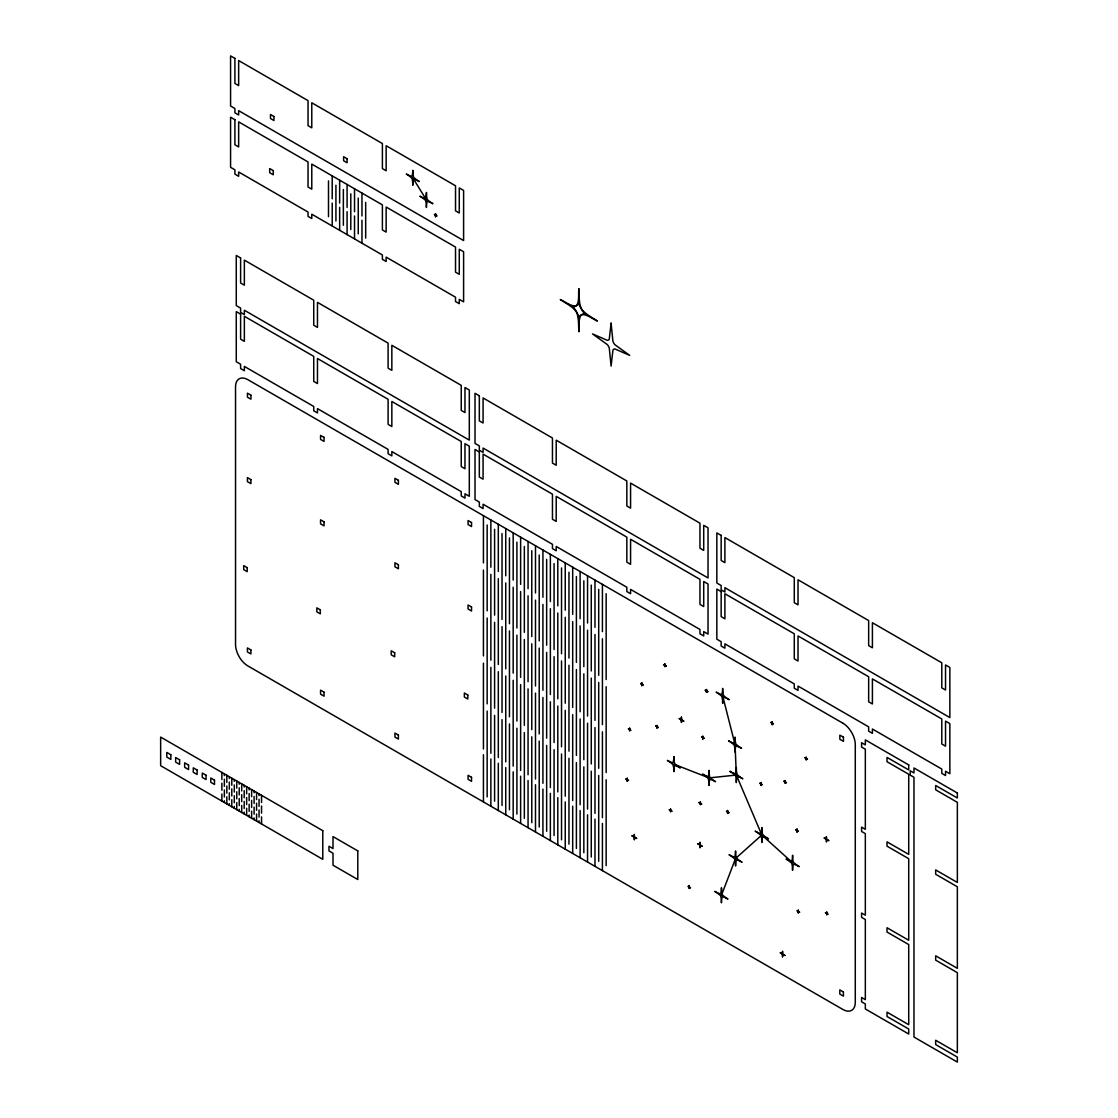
<?xml version="1.0" encoding="UTF-8"?>
<svg xmlns="http://www.w3.org/2000/svg" width="1118" height="1118" viewBox="0 0 1118 1118"><rect width="100%" height="100%" fill="white"/><g stroke="black" fill="none" stroke-linecap="round" stroke-linejoin="round"><path stroke-width="1.5" d="M629.965 729.914A4.206 2.432 60 0 1 630.832 730.32L630.915 730.333A4.542 2.627 60 0 1 629.965 729.677L629.825 729.397A4.206 2.432 60 0 1 629.714 728.349L629.7 728.139M641.816 685.767L641.816 685.669A4.542 2.627 60 0 1 641.928 684.635M643.116 685.013L643.032 684.971A4.542 2.627 60 0 1 642.081 684.3L641.97 684.104A4.206 2.432 60 0 1 641.83 682.972L641.816 682.763M666.174 666.09L666.09 666.035A4.542 2.627 60 0 1 665.14 665.364L665.014 665.112A4.206 2.432 60 0 1 664.889 664.036L664.875 663.826M670.702 810.257A4.206 2.432 60 0 1 670.618 809.208L670.604 808.999M681.421 722.48L681.421 722.116A7.574 4.374 60 0 0 681.225 720.216M681.91 719.796L681.687 719.433A7.574 4.374 60 0 1 681.463 717.449L681.421 717.071M700.008 847.71L700.008 847.36A7.574 4.374 60 0 0 699.812 845.46L699.519 844.984A8.832 5.101 60 0 0 697.674 843.713M700.203 844.565A7.574 4.374 60 0 1 700.05 842.679L700.008 842.301M701.643 804.094L701.559 804.052A4.542 2.627 60 0 1 700.623 803.381L700.469 803.101A4.206 2.432 60 0 1 700.371 802.053L700.343 801.844M706.548 689.485L706.548 689.694A4.206 2.432 60 0 0 706.66 690.742L706.814 691.008A4.542 2.627 60 0 0 707.764 691.665M727.622 810.438L727.622 810.634A4.542 2.627 60 0 1 727.511 811.556M727.622 813.443L727.608 813.233A4.206 2.432 60 0 0 727.511 812.185L727.413 812.017A4.542 2.627 60 0 0 726.407 811.263L726.49 811.277A4.206 2.432 60 0 0 727.343 811.654M772.245 724.702L772.231 724.506A4.206 2.432 60 0 0 772.133 723.444L772.021 723.248A4.905 2.837 60 0 0 770.945 722.48M772.245 721.697L772.245 721.893A4.542 2.627 60 0 1 772.133 722.829M798.266 912.903L798.266 912.805A4.542 2.627 60 0 1 798.378 911.785M806.176 759.863L806.176 759.765A4.542 2.627 60 0 1 806.288 758.731M827.04 913.825A4.905 2.837 60 0 1 828.075 914.328A4.905 2.837 60 0 1 827.04 913.588L826.915 913.336A4.206 2.432 60 0 1 826.803 912.26L826.775 912.05M708.966 773.083L708.421 775.962A1.845 1.062 60 0 1 707.68 776.395L705.905 775.864M721.445 895.28L735.56 858.47L761.847 835.006L736.329 775.053L735.057 744.56L722.661 695.899M681.197 719.07L681.002 719.223A7.574 4.374 60 0 1 679.381 718.553M700.245 845.711L700.511 845.557A8.832 5.101 60 0 1 702.356 846.41A8.832 5.101 60 0 1 700.497 845.068M782.251 953.486L782.139 953.542A8.832 5.101 60 0 1 780.196 952.704A8.832 5.101 60 0 1 782.055 954.031M736.329 775.053L709.05 777.918L673.847 764.153M826.943 839.828L826.705 839.925A8.832 5.101 60 0 0 826.481 842.008A8.832 5.101 60 0 0 826.258 839.73L825.95 839.255A8.189 4.724 60 0 0 824.259 838.067M739.473 777.108L737.698 776.577A1.845 1.062 60 0 0 736.958 776.996L736.413 779.875A40.486 23.38 60 0 0 736.329 782.572A34.686 20.026 60 0 0 736.147 778.575L735.686 776.269A1.845 1.062 60 0 0 734.959 774.998L732.192 772.762A40.486 23.38 60 0 0 729.816 771.294A34.686 20.026 60 0 0 733.17 773.027L734.959 773.53A1.845 1.062 60 0 0 735.686 773.097L736.231 770.232A40.486 23.38 60 0 0 736.315 767.535A34.686 20.026 60 0 0 736.51 771.518L736.958 773.838A1.845 1.062 60 0 0 737.698 775.109L740.451 777.331A40.486 23.38 60 0 0 742.827 778.799A34.686 20.026 60 0 0 739.473 777.08M435.838 215.481A4.206 2.432 60 0 1 436.705 215.886L436.872 215.956M663.575 664.581L663.743 664.679A4.206 2.432 60 0 0 664.609 665.056A4.542 2.627 60 0 0 664.861 663.924M666.007 665.993L666.09 666.035A4.206 2.432 60 0 0 665.14 665.615M705.248 690.239L705.416 690.337A4.206 2.432 60 0 0 706.269 690.714M707.848 691.749L707.68 691.651A4.206 2.432 60 0 0 706.814 691.273M805.044 757.711L804.96 757.669A4.542 2.627 60 0 1 805.91 758.325L806.05 758.605A4.206 2.432 60 0 1 806.162 759.653L806.176 759.765M807.475 759.122L807.308 759.024A4.206 2.432 60 0 0 806.455 758.647M642.948 684.915L643.032 684.971A4.206 2.432 60 0 0 642.081 684.551M783.886 781.272L783.97 781.328A4.206 2.432 60 0 0 784.836 781.706M785.381 782.265A4.206 2.432 60 0 1 786.234 782.656L786.415 782.726M703.096 737.796A4.206 2.432 60 0 1 703.963 738.187L704.13 738.257M656.699 726.49A4.206 2.432 60 0 1 655.833 726.099L655.665 726.029M658.264 727.525L658.097 727.427A4.206 2.432 60 0 0 657.23 727.049M759.779 783.271L759.947 783.369A4.206 2.432 60 0 0 760.813 783.746M628.4 728.88L628.568 728.978A4.206 2.432 60 0 0 629.42 729.355M824.259 838.025L824.413 838.109A7.574 4.374 60 0 0 825.964 838.78M826.929 839.786A7.574 4.374 60 0 1 828.48 840.498L828.787 840.638M796.757 830.255A4.206 2.432 60 0 1 795.904 829.863L795.723 829.794M798.336 831.289L798.154 831.191A4.206 2.432 60 0 0 797.302 830.828M727.888 812.213A4.206 2.432 60 0 1 728.74 812.604L728.922 812.688M699.043 802.598L699.211 802.696A4.206 2.432 60 0 0 700.078 803.059M701.475 803.996L701.559 804.052A4.206 2.432 60 0 0 700.623 803.632M625.912 778.98L626.08 779.078A4.206 2.432 60 0 0 626.946 779.456M627.491 780.015A4.206 2.432 60 0 1 628.344 780.406L628.512 780.49M669.291 809.753L669.472 809.851A4.206 2.432 60 0 0 670.325 810.229M671.736 811.165L671.904 811.249A4.542 2.627 60 0 1 670.87 810.536L670.73 810.257M631.977 835.789L632.285 835.957A7.574 4.374 60 0 0 633.836 836.627L634.088 836.432A8.832 5.101 60 0 0 634.269 834.405A8.832 5.101 60 0 0 634.507 836.683L634.814 837.158M636.659 838.486L636.352 838.318A7.574 4.374 60 0 0 634.8 837.648L634.549 837.843A8.832 5.101 60 0 0 634.367 839.87A8.832 5.101 60 0 0 634.13 837.592L633.822 837.116A8.189 4.724 60 0 0 632.131 835.915M689.457 887.357A4.206 2.432 60 0 1 690.323 887.748L690.491 887.832M683.769 721.124L683.461 720.956A7.574 4.374 60 0 0 681.91 720.285L681.701 720.383A8.189 4.724 60 0 0 681.463 722.312M761.847 835.006L792.578 862.761M706.269 690.98L706.422 691.231A4.206 2.432 60 0 1 706.52 692.294L706.548 692.391A4.542 2.627 60 0 1 706.646 691.371M826.509 913.546L826.649 913.797A4.206 2.432 60 0 1 826.761 914.845L826.775 914.957A4.542 2.627 60 0 1 826.887 913.923M798.49 911.352L798.406 911.198A4.206 2.432 60 0 1 798.294 910.108L798.266 909.898A4.542 2.627 60 0 1 798.168 911.03M626.946 779.721L627.086 779.973A4.905 2.837 60 0 1 627.198 781.216M412.78 177.79L426.419 199.968M435.727 215.047L435.838 215.215A4.542 2.627 60 0 0 436.775 215.872M761.232 783.83L761.358 784.039A4.542 2.627 60 0 0 762.294 784.696L762.21 784.682A4.206 2.432 60 0 0 761.358 784.305M700.217 803.59L700.161 803.451A4.542 2.627 60 0 0 699.127 802.668M681.197 720.216L680.96 719.796A8.189 4.724 60 0 0 679.241 718.553M689.065 887.315L688.967 887.133A4.542 2.627 60 0 0 687.975 886.406L688.059 886.42A4.206 2.432 60 0 0 688.926 886.798M722.857 692.377L723.29 694.683A1.845 1.062 60 0 0 724.031 695.955L726.798 698.191A40.486 23.38 60 0 0 729.16 699.658A34.686 20.026 60 0 0 725.806 697.925L724.031 697.422A1.845 1.062 60 0 0 723.29 697.856L722.745 700.72A40.486 23.38 60 0 0 722.661 703.418A34.686 20.026 60 0 0 722.48 699.435L722.018 697.115A1.845 1.062 60 0 0 721.292 695.843L718.525 693.621A40.486 23.38 60 0 0 716.149 692.154A34.686 20.026 60 0 0 719.517 693.873L721.292 694.376A1.845 1.062 60 0 0 722.018 693.957L722.563 691.078A40.486 23.38 60 0 0 722.647 688.381A34.686 20.026 60 0 0 722.843 692.377M735.351 861.992L734.917 859.686A1.845 1.062 60 0 0 734.191 858.414L731.424 856.192A40.486 23.38 60 0 0 729.048 854.725A34.686 20.026 60 0 0 732.416 856.444L734.191 856.947A1.845 1.062 60 0 0 734.917 856.528L735.462 853.649A40.486 23.38 60 0 0 735.56 850.952A34.686 20.026 60 0 0 735.742 854.949L736.189 857.254A1.845 1.062 60 0 0 736.93 858.526L739.697 860.762A40.486 23.38 60 0 0 742.059 862.23A34.686 20.026 60 0 0 738.705 860.497L736.93 859.994A1.845 1.062 60 0 0 736.189 860.427L735.644 863.292A40.486 23.38 60 0 0 735.56 865.989A34.686 20.026 60 0 0 735.378 862.006M674.042 760.645L674.475 762.951A1.845 1.062 60 0 0 675.216 764.223L677.983 766.445A40.486 23.38 60 0 0 680.345 767.912A34.686 20.026 60 0 0 676.991 766.193L675.216 765.69A1.845 1.062 60 0 0 674.475 766.11L673.93 768.988A40.486 23.38 60 0 0 673.847 771.672A34.686 20.026 60 0 0 673.665 767.689L673.204 765.369A1.845 1.062 60 0 0 672.477 764.097L669.71 761.875A40.486 23.38 60 0 0 667.334 760.408A34.686 20.026 60 0 0 670.702 762.127L672.477 762.63A1.845 1.062 60 0 0 673.204 762.21L673.749 759.332A40.486 23.38 60 0 0 673.847 756.648M798.266 912.707L798.266 912.805A4.206 2.432 60 0 0 798.154 911.659L798.014 911.422A4.905 2.837 60 0 0 796.966 910.681A4.905 2.837 60 0 0 798 911.128M606.152 593.686L606.152 679.562M606.152 686.718L606.152 772.594M606.152 779.749L606.152 865.625M602.42 584.379L602.42 631.614M602.42 638.769L602.42 724.646M602.42 731.801L602.42 817.677M602.42 823.407L602.42 870.629M598.703 589.396L598.703 675.272M598.703 682.427L598.703 768.304M598.703 775.459L598.703 861.335M594.986 580.088L594.986 627.324M594.986 634.479L594.986 720.355M594.986 727.511L594.986 813.387M594.986 819.103L594.986 866.338M591.268 585.091L591.268 670.968M591.268 678.123L591.268 763.999M591.268 771.154L591.268 857.031M587.551 575.798L587.551 623.019M587.551 630.175L587.551 716.051M587.551 723.22L587.551 809.083M587.551 814.812L587.551 862.048M583.834 580.801L583.834 666.677M583.834 673.833L583.834 759.709M583.834 766.864L583.834 852.741M580.116 571.494L580.116 618.729M580.116 625.884L580.116 711.761M580.116 718.916L580.116 804.792M580.116 810.522L580.116 857.758M576.399 576.511L576.399 662.387M576.399 669.542L576.399 755.419M576.399 762.574L576.399 848.45M572.682 567.203L572.682 614.439M572.682 621.594L572.682 707.47M572.682 714.626L572.682 800.502M572.682 806.232L572.682 853.453M568.964 572.22L568.964 658.097M568.964 665.252L568.964 751.128M568.964 758.284L568.964 844.16M565.247 562.913L565.247 610.149M565.247 617.304L565.247 703.18M565.247 710.335L565.247 796.212M565.247 801.927L565.247 849.163M561.529 567.916L561.529 653.792M561.529 660.948L561.529 746.824M561.529 753.979L561.529 839.856M557.798 558.623L557.798 605.844M557.798 613.013L557.798 698.876M557.798 706.045L557.798 791.921M557.798 797.637L557.798 844.873M554.081 563.626L554.081 649.502M554.081 656.657L554.081 742.534M554.081 749.689L554.081 835.565M550.363 554.318L550.363 601.554M550.363 608.709L550.363 694.585M550.363 701.741L550.363 787.617M550.363 793.347L550.363 840.582M546.646 559.335L546.646 645.212M546.646 652.367L546.646 738.243M546.646 745.399L546.646 831.275M542.929 550.028L542.929 597.264M542.929 604.419L542.929 690.295M542.929 697.45L542.929 783.327M542.929 789.056L542.929 836.278M539.211 555.045L539.211 640.921M539.211 648.077L539.211 733.953M539.211 741.108L539.211 826.985M535.494 545.738L535.494 592.973M535.494 600.128L535.494 686.005M535.494 693.16L535.494 779.036M535.494 784.752L535.494 831.988M531.777 550.741L531.777 636.617M531.777 643.772L531.777 729.649M531.777 736.818L531.777 822.68M528.059 541.447L528.059 588.669M528.059 595.838L528.059 681.701M528.059 688.87L528.059 774.746M528.059 780.462L528.059 827.697M524.342 546.45L524.342 632.327M524.342 639.482L524.342 725.358M524.342 732.514L524.342 818.39M520.625 537.143L520.625 584.379M520.625 591.534L520.625 677.41M520.625 684.565L520.625 770.442M520.625 776.171L520.625 823.407M516.907 542.16L516.907 628.036M516.907 635.192L516.907 721.068M516.907 728.223L516.907 814.1M513.176 532.853L513.176 580.088M513.176 587.243L513.176 673.12M513.176 680.275L513.176 766.151M513.176 771.881L513.176 819.103M509.459 537.87L509.459 623.746M509.459 630.901L509.459 716.778M509.459 723.933L509.459 809.809M505.741 528.562L505.741 575.798M505.741 582.953L505.741 668.83M505.741 675.985L505.741 761.861M505.741 767.577L505.741 814.812M502.024 533.566L502.024 619.442M502.024 626.611L502.024 712.473M502.024 719.643L502.024 805.505M498.307 524.272L498.307 571.494M498.307 578.663L498.307 664.539M498.307 671.694L498.307 757.571M498.307 763.287L498.307 810.522M494.589 529.275L494.589 615.152M494.589 622.307L494.589 708.183M494.589 715.338L494.589 801.215M490.872 519.982L490.872 567.203M490.872 574.359L490.872 660.235M490.872 667.39L490.872 753.266M490.872 758.996L490.872 806.232M487.155 524.985L487.155 610.861M487.155 618.016L487.155 703.893M487.155 711.048L487.155 796.924M483.437 515.678L483.437 562.913M483.437 570.068L483.437 655.945M483.437 663.1L483.437 748.976M483.437 754.706L483.437 801.927M365.684 202.386L365.684 238.162M361.966 193.079L361.966 215.984M361.966 220.274L361.966 243.179M358.249 198.082L358.249 233.872M354.532 188.788L354.532 211.693M354.532 215.97L354.532 238.889M350.8 193.791L350.8 229.567M347.083 184.484L347.083 207.403M347.083 211.679L347.083 234.598M343.366 189.501L343.366 225.277M339.648 180.194L339.648 203.113M339.648 207.389L339.648 230.308M335.931 185.211L335.931 220.987M332.214 175.903L332.214 198.822M332.214 203.099L332.214 226.004M328.496 180.906L328.496 216.696M261.542 795.331L261.542 802.431M261.542 806.036L261.542 813.135M261.542 816.867L261.542 823.966M259.055 793.906L259.055 795.653M259.055 799.258L259.055 806.357M259.055 809.963L259.055 817.062M259.055 820.78L259.055 822.527M256.581 792.48L256.581 799.566M256.581 803.185L256.581 810.284M256.581 814.002L256.581 821.101M254.107 791.041L254.107 792.788M254.107 796.393L254.107 803.493M254.107 807.098L254.107 814.197M254.107 817.915L254.107 819.662M251.62 789.615L251.62 796.715M251.62 800.32L251.62 807.42M251.62 811.137L251.62 818.236M249.146 788.176L249.146 789.923M249.146 793.528L249.146 800.628M249.146 804.233L249.146 811.333M249.146 815.064L249.146 816.811M246.659 786.751L246.659 793.85M246.659 797.455L246.659 804.555M246.659 808.272L246.659 815.371M244.185 785.311L244.185 787.072M244.185 790.664L244.185 797.763M244.185 801.382L244.185 808.482M244.185 812.199L244.185 813.946M241.712 783.886L241.712 790.985M241.712 794.591L241.712 801.69M241.712 805.407L241.712 812.506M239.224 782.46L239.224 784.207M239.224 787.813L239.224 794.912M239.224 798.518L239.224 805.617M239.224 809.334L239.224 811.081M236.75 781.021L236.75 788.12M236.75 791.726L236.75 798.825M236.75 802.542L236.75 809.642M234.277 779.595L234.277 781.342M234.277 784.948L234.277 792.047M234.277 795.653L234.277 802.752M234.277 806.469L234.277 808.216M231.789 778.156L231.789 785.255M231.789 788.861L231.789 795.96M231.789 799.691L231.789 806.791M229.316 776.73L229.316 778.477M229.316 782.083L229.316 789.182M229.316 792.788L229.316 799.887M229.316 803.604L229.316 805.351M226.828 775.305L226.828 782.404M226.828 786.01L226.828 793.109M226.828 796.827L226.828 803.926M224.355 773.866L224.355 775.612M224.355 779.218L224.355 786.317M224.355 789.923L224.355 797.022M224.355 800.74L224.355 802.486M221.881 772.44L221.881 779.539M221.881 783.145L221.881 790.244M221.881 793.962L221.881 801.061M636.505 838.346A8.189 4.724 60 0 1 634.8 837.2M697.674 843.601A8.832 5.101 60 0 0 699.533 844.523L699.784 844.3A8.189 4.724 60 0 0 699.98 842.469M700.05 847.556A8.189 4.724 60 0 1 700.203 845.683M782.348 954.548A8.832 5.101 60 0 1 782.488 956.77M782.488 951.376A8.832 5.101 60 0 1 782.348 953.43M782.586 951.418A8.832 5.101 60 0 0 782.726 953.654L783.033 954.115A8.832 5.101 60 0 0 784.878 955.401M784.878 955.499A8.832 5.101 60 0 0 783.019 954.59L782.782 954.772A8.832 5.101 60 0 0 782.586 956.826M727.636 810.634A4.206 2.432 60 0 0 727.72 811.682L727.888 811.947A4.542 2.627 60 0 0 728.824 812.604M727.636 813.345A4.542 2.627 60 0 1 727.72 812.311M628.484 728.964A4.542 2.627 60 0 1 629.42 729.607L629.574 729.886A4.206 2.432 60 0 1 629.672 730.934L629.7 731.046A4.542 2.627 60 0 1 629.797 730.012M629.672 728.223A4.542 2.627 60 0 1 629.588 729.271M799.566 912.134A4.905 2.837 60 0 1 798.531 911.45M798.531 911.673A4.905 2.837 60 0 1 799.566 912.19M641.802 685.558A4.206 2.432 60 0 0 641.704 684.509L641.592 684.314A4.542 2.627 60 0 0 640.6 683.587L640.684 683.615A4.206 2.432 60 0 0 641.55 683.978A4.542 2.627 60 0 0 641.788 682.846M689.093 887.329A4.905 2.837 60 0 1 689.163 888.558A4.905 2.837 60 0 1 689.289 887.44M689.163 885.568A4.905 2.837 60 0 1 689.093 886.714M689.219 885.596A4.905 2.837 60 0 0 689.289 886.826L689.471 887.091A4.542 2.627 60 0 0 690.407 887.748M669.389 809.823A4.542 2.627 60 0 1 670.325 810.466L670.479 810.746A4.206 2.432 60 0 1 670.576 811.794L670.604 811.906A4.542 2.627 60 0 1 670.702 810.871M670.576 809.097A4.542 2.627 60 0 1 670.493 810.131M670.87 810.788A4.206 2.432 60 0 1 671.736 811.179M785.004 781.608A4.542 2.627 60 0 0 785.088 780.56L785.115 780.671A4.206 2.432 60 0 0 785.213 781.734L785.381 781.985A4.542 2.627 60 0 0 786.317 782.656M785.213 782.348A4.542 2.627 60 0 0 785.129 783.397L785.102 783.383A4.206 2.432 60 0 0 785.004 782.223L784.836 781.971A4.542 2.627 60 0 0 783.9 781.3M664.986 665.699A4.542 2.627 60 0 0 664.903 666.747L664.875 666.635A4.206 2.432 60 0 0 664.763 665.587L664.707 665.462A4.542 2.627 60 0 0 663.659 664.651M799.077 866.52A40.486 23.38 60 0 1 796.715 865.053L793.948 862.816A1.845 1.062 60 0 1 793.207 861.545L792.774 859.239A34.686 20.026 60 0 1 792.592 855.256A40.486 23.38 60 0 1 792.494 857.939L791.935 860.818A1.845 1.062 60 0 1 791.209 861.237L789.42 860.72A34.686 20.026 60 0 1 786.066 858.987A40.486 23.38 60 0 1 788.442 860.483L791.209 862.705A1.845 1.062 60 0 1 791.935 863.976L792.369 866.282A34.686 20.026 60 0 1 792.564 870.265A40.486 23.38 60 0 1 792.662 867.582L793.207 864.717A1.845 1.062 60 0 1 793.948 864.284L795.723 864.815A34.686 20.026 60 0 1 799.077 866.548M435.293 214.922A4.206 2.432 60 0 1 434.441 214.53L434.357 214.502A4.542 2.627 60 0 1 435.293 215.173L435.447 215.453A4.905 2.837 60 0 1 435.545 216.696M435.545 213.692A4.905 2.837 60 0 1 435.461 214.838M435.671 214.949A4.905 2.837 60 0 1 435.587 213.72M435.587 216.724A4.905 2.837 60 0 1 435.671 215.578M714.947 891.521A40.486 23.38 60 0 1 717.309 892.989L720.076 895.225A1.845 1.062 60 0 1 720.817 896.496L721.25 898.802A34.686 20.026 60 0 1 721.431 902.785A40.486 23.38 60 0 1 721.529 900.102L722.088 897.223A1.845 1.062 60 0 1 722.815 896.804L724.604 897.335A34.686 20.026 60 0 1 727.958 899.054A40.486 23.38 60 0 1 725.582 897.572L722.815 895.336A1.845 1.062 60 0 1 722.088 894.065L721.655 891.759A34.686 20.026 60 0 1 721.473 887.776A40.486 23.38 60 0 1 721.362 890.459L720.817 893.324A1.845 1.062 60 0 1 720.076 893.757L718.301 893.226A34.686 20.026 60 0 1 714.947 891.507M674.028 760.631A34.686 20.026 60 0 1 673.861 756.662M705.905 775.892A34.686 20.026 60 0 1 702.551 774.131A40.486 23.38 60 0 1 704.927 775.626L707.68 777.862A1.845 1.062 60 0 1 708.421 779.134L708.854 781.44A34.686 20.026 60 0 1 709.036 785.423A40.486 23.38 60 0 1 709.133 782.74L709.692 779.861A1.845 1.062 60 0 1 710.419 779.442L712.208 779.959A34.686 20.026 60 0 1 715.562 781.692A40.486 23.38 60 0 1 713.186 780.196L710.419 777.974A1.845 1.062 60 0 1 709.692 776.703L709.259 774.397A34.686 20.026 60 0 1 709.078 770.414A40.486 23.38 60 0 1 708.966 773.097M755.335 831.261A40.486 23.38 60 0 1 757.711 832.714L760.478 834.95A1.845 1.062 60 0 1 761.218 836.222L761.651 838.528A34.686 20.026 60 0 1 761.833 842.511A40.486 23.38 60 0 1 761.931 839.828L762.49 836.949A1.845 1.062 60 0 1 763.217 836.53L764.991 837.061A34.686 20.026 60 0 1 768.359 838.78M755.349 831.233A34.686 20.026 60 0 0 758.703 832.98L760.478 833.483A1.845 1.062 60 0 0 761.218 833.064L761.763 830.185A40.486 23.38 60 0 0 761.847 827.488A34.686 20.026 60 0 0 762.029 831.485L762.49 833.79A1.845 1.062 60 0 0 763.217 835.062L765.984 837.284A40.486 23.38 60 0 0 768.359 838.766M655.749 726.099A4.542 2.627 60 0 1 656.699 726.742L656.839 727.021A4.206 2.432 60 0 1 656.951 728.07L656.965 728.279A4.542 2.627 60 0 1 657.077 727.147M656.853 726.407A4.542 2.627 60 0 0 656.937 725.358L656.965 725.47A4.206 2.432 60 0 0 657.077 726.532M658.181 727.455A4.542 2.627 60 0 1 657.23 726.812M705.332 690.323A4.542 2.627 60 0 1 706.283 690.966M706.52 689.582A4.542 2.627 60 0 1 706.436 690.617M805.91 758.088A4.206 2.432 60 0 1 805.044 757.683M806.078 757.99A4.542 2.627 60 0 0 806.162 756.956L806.176 757.054A4.206 2.432 60 0 0 806.288 758.116L806.455 758.381A4.542 2.627 60 0 0 807.392 759.038M625.996 779.05A4.542 2.627 60 0 1 626.946 779.693M627.198 778.212A4.905 2.837 60 0 1 627.114 779.358M627.24 778.24A4.905 2.837 60 0 0 627.324 779.484L627.491 779.749A4.542 2.627 60 0 0 628.428 780.406M627.24 781.244A4.905 2.837 60 0 1 627.324 780.098M797.008 832.03A4.905 2.837 60 0 0 796.924 830.786L796.771 830.548A4.542 2.627 60 0 0 795.82 829.863M797.008 829.025A4.905 2.837 60 0 1 796.924 830.171M797.05 829.053A4.905 2.837 60 0 0 797.134 830.283L797.302 830.548A4.542 2.627 60 0 0 798.238 831.219M797.05 832.058A4.905 2.837 60 0 1 797.134 830.912M702.803 738.998A4.905 2.837 60 0 0 702.719 737.754L702.635 737.614A4.542 2.627 60 0 0 701.615 736.832L701.699 736.86A4.206 2.432 60 0 0 702.551 737.223M702.719 737.139A4.905 2.837 60 0 0 702.803 735.993A4.905 2.837 60 0 0 702.929 737.265L703.096 737.517A4.542 2.627 60 0 0 704.047 738.187M702.845 739.026A4.905 2.837 60 0 1 702.929 737.88M825.475 912.833A4.905 2.837 60 0 1 826.509 913.518M826.509 913.28A4.905 2.837 60 0 1 825.475 912.777M826.761 912.134A4.542 2.627 60 0 1 826.677 913.182M700.245 803.59A4.206 2.432 60 0 1 700.329 804.639L700.343 804.75A4.542 2.627 60 0 1 700.455 803.716M700.329 801.927A4.542 2.627 60 0 1 700.245 802.976M771.965 722.927A4.905 2.837 60 0 1 770.945 722.424M772.259 721.907A4.206 2.432 60 0 0 772.342 722.941L772.51 723.206A4.905 2.837 60 0 0 773.544 723.919A4.905 2.837 60 0 0 772.51 723.472M772.259 724.604A4.542 2.627 60 0 1 772.342 723.57M826.258 838.612A8.832 5.101 60 0 0 826.398 836.557A8.832 5.101 60 0 0 826.621 838.835L826.943 839.297A8.189 4.724 60 0 0 828.634 840.498M681.379 717.225A8.189 4.724 60 0 1 681.225 719.098M683.601 720.984A8.189 4.724 60 0 1 681.91 719.838M759.863 783.355A4.542 2.627 60 0 1 760.813 783.997L760.953 784.263A4.905 2.837 60 0 1 761.065 785.507A4.905 2.837 60 0 1 761.19 784.389M761.065 782.516A4.905 2.837 60 0 1 760.981 783.662M761.19 783.774A4.905 2.837 60 0 1 761.106 782.544M611.099 323.172L609.282 339.075A5.255 3.033 60 0 1 607.186 340.291L592.512 333.905L607.186 344.484A5.255 3.033 60 0 1 609.282 348.117L611.099 366.117L612.916 350.214A5.255 3.033 60 0 1 615.012 348.998L629.7 355.384L615.012 344.805A5.255 3.033 60 0 1 612.916 341.172L611.099 323.172M578.858 288.835C577.95 293.782 580.633 307.743 572.668 306.723C579.585 312.761 578.244 323.465 578.858 331.767C579.753 326.819 577.112 312.858 585.063 313.878C578.146 307.841 579.487 297.136 578.858 288.835M412.696 172.955L412.151 175.833A1.845 1.062 60 0 1 411.41 176.267L409.635 175.736A34.686 20.026 60 0 1 406.281 174.017A40.486 23.38 60 0 1 408.643 175.498L411.41 177.734A1.845 1.062 60 0 1 412.151 179.006L412.584 181.312A34.686 20.026 60 0 1 412.766 185.295A40.486 23.38 60 0 1 412.863 182.611L413.422 179.732A1.845 1.062 60 0 1 414.149 179.313L415.938 179.83A34.686 20.026 60 0 1 419.292 181.563A40.486 23.38 60 0 1 416.916 180.082L414.149 177.846A1.845 1.062 60 0 1 413.422 176.574L412.989 174.268A34.686 20.026 60 0 1 412.794 170.285A40.486 23.38 60 0 1 412.696 172.969M426.321 195.147L425.776 198.026A1.845 1.062 60 0 1 425.05 198.445L423.275 197.928A34.686 20.026 60 0 1 419.907 196.195A40.486 23.38 60 0 1 422.283 197.676L425.05 199.912A1.845 1.062 60 0 1 425.776 201.184L426.21 203.49A34.686 20.026 60 0 1 426.405 207.473A40.486 23.38 60 0 1 426.503 204.79L427.048 201.925A1.845 1.062 60 0 1 427.789 201.492L429.564 202.023A34.686 20.026 60 0 1 432.918 203.742A40.486 23.38 60 0 1 430.556 202.26L427.789 200.024A1.845 1.062 60 0 1 427.048 198.752L426.615 196.447A34.686 20.026 60 0 1 426.433 192.464A40.486 23.38 60 0 1 426.335 195.147M734.959 739.739L734.414 742.618A1.845 1.062 60 0 1 733.688 743.037L731.899 742.52A34.686 20.026 60 0 1 728.545 740.787A40.486 23.38 60 0 1 730.92 742.282L733.688 744.504A1.845 1.062 60 0 1 734.414 745.776L734.847 748.082A34.686 20.026 60 0 1 735.029 752.065A40.486 23.38 60 0 1 735.141 749.381L735.686 746.517A1.845 1.062 60 0 1 736.427 746.083L738.201 746.614A34.686 20.026 60 0 1 741.555 748.347A40.486 23.38 60 0 1 739.194 746.852L736.427 744.616A1.845 1.062 60 0 1 735.686 743.344L735.253 741.038A34.686 20.026 60 0 1 735.071 737.055A40.486 23.38 60 0 1 734.973 739.739M578.858 303.146C575.77 310.552 565.023 301.259 560.272 299.568C567.147 304.25 577.084 308.442 578.858 317.456C581.961 310.049 592.708 319.343 597.459 321.034C590.584 316.352 580.647 312.16 578.858 303.146M234.906 58.402L230.574 55.9L230.574 106.014L234.906 108.502L234.906 112.834L238.651 114.986L238.651 110.668L463.607 240.552L463.607 190.437L459.274 187.936L459.274 212.993L455.529 210.827L455.529 185.784L386.143 145.717L386.143 170.774L382.398 168.608L382.398 143.551L311.782 102.786L311.782 127.829L308.037 125.677L308.037 100.62L238.651 60.554L238.651 85.611L234.906 83.459L234.906 58.402M273.952 116.51L270.486 114.497L270.486 118.508L273.952 120.506L273.952 116.51M347.083 158.728L343.617 156.716L343.617 160.726L347.083 162.739L347.083 158.728M234.906 119.724L230.574 117.222L230.574 167.323L234.906 169.824L234.906 174.142L238.651 176.309L238.651 171.99L308.037 212.043L308.037 216.375L311.782 218.527L311.782 214.209L382.398 254.988L382.398 259.306L386.143 261.472L386.143 257.14L455.529 297.206L455.529 301.525L459.274 303.691L459.274 299.372L463.607 301.86L463.607 251.76L459.274 249.258L459.274 274.315L455.529 272.149L455.529 247.092L386.143 207.04L386.143 232.097L382.398 229.931L382.398 204.873L311.782 164.094L311.782 189.152L308.037 186.999L308.037 161.942L238.651 121.876L238.651 146.933L234.906 144.767L234.906 119.724M273.281 170.635L269.676 168.566L269.676 172.717L273.281 174.785L273.281 170.635M240.608 257.965L236.275 255.477L236.275 305.577L240.608 308.079L240.608 312.397L244.353 314.563L244.353 310.245L469.308 440.115L469.308 390.014L464.976 387.513L464.976 412.57L461.231 410.404L461.231 385.347L391.845 345.294L391.845 370.351L388.1 368.185L388.1 343.128L317.47 302.349L317.47 327.406L313.739 325.24L313.739 300.197L244.353 260.131L244.353 285.188L240.608 283.022L240.608 257.965M479.329 395.8L475.01 393.298L475.01 443.413L479.329 445.914L479.329 450.233L483.074 452.385L483.074 448.066L708.029 577.95L708.029 527.836L703.711 525.334L703.711 550.391L699.966 548.239L699.966 523.182L630.58 483.116L630.58 508.173L626.835 506.007L626.835 480.964L556.205 440.185L556.205 465.242L552.46 463.076L552.46 438.018L483.074 397.966L483.074 423.009L479.329 420.857L479.329 395.8M721.152 535.41L716.834 532.923L716.834 583.023L721.152 585.525L721.152 589.843L724.897 592.009L724.897 587.691L949.853 717.56L949.853 667.46L945.535 664.958L945.535 690.016L941.789 687.849L941.789 662.792L872.403 622.74L872.403 647.797L868.658 645.631L868.658 620.574L798.028 579.795L798.028 604.852L794.283 602.686L794.283 577.643L724.897 537.576L724.897 562.634L721.152 560.467L721.152 535.41M240.608 314.144L236.275 311.642L236.275 361.743L240.608 364.244L240.608 368.563L244.353 370.729L244.353 366.411L313.739 406.463L313.739 410.795L317.47 412.947L317.47 408.629L388.1 449.408L388.1 453.726L391.845 455.892L391.845 451.56L461.231 491.627L461.231 495.945L464.976 498.111L464.976 493.793L469.308 496.28L469.308 446.18L464.976 443.678L464.976 468.735L461.231 466.569L461.231 441.512L391.845 401.46L391.845 426.517L388.1 424.351L388.1 399.294L317.47 358.515L317.47 383.572L313.739 381.42L313.739 356.363L244.353 316.296L244.353 341.353L240.608 339.187L240.608 314.144M479.329 451.965L475.01 449.464L475.01 499.578L479.329 502.08L479.329 506.398L483.074 508.564L483.074 504.232L552.46 544.298L552.46 548.617L556.205 550.783L556.205 546.464L626.835 587.229L626.835 591.562L630.58 593.714L630.58 589.396L699.966 629.462L699.966 633.78L703.711 635.932L703.711 631.614L708.029 634.116L708.029 584.001L703.711 581.514L703.711 606.557L699.966 604.405L699.966 579.348L630.58 539.281L630.58 564.338L626.835 562.186L626.835 537.129L556.205 496.35L556.205 521.407L552.46 519.241L552.46 494.184L483.074 454.132L483.074 479.189L479.329 477.023L479.329 451.965M721.152 591.59L716.834 589.088L716.834 639.189L721.152 641.69L721.152 646.008L724.897 648.174L724.897 643.856L794.283 683.909L794.283 688.241L798.028 690.393L798.028 686.075L868.658 726.854L868.658 731.172L872.403 733.338L872.403 729.006L941.789 769.072L941.789 773.39L945.535 775.557L945.535 771.238L949.853 773.726L949.853 723.625L945.535 721.124L945.535 746.181L941.789 744.015L941.789 718.958L872.403 678.905L872.403 703.963L868.658 701.797L868.658 676.739L798.028 635.96L798.028 661.017L794.283 658.865L794.283 633.808L724.897 593.742L724.897 618.799L721.152 616.633L721.152 591.59M842.888 723.206L247.93 379.715A17.525 10.118 60 0 0 235.535 386.87L235.535 644.499A17.525 10.118 60 0 0 247.93 665.965L842.888 1009.47A17.525 10.118 60 0 0 855.284 1002.301L855.284 744.686A17.525 10.118 60 0 0 842.888 723.206M908.724 764.936L865.332 739.892L865.332 744.881L861.587 742.715L861.587 747.048L865.332 749.2L865.332 829.318L861.587 827.166L861.587 831.485L865.332 833.651L865.332 915.195L861.587 913.043L861.587 917.361L865.332 919.527L865.332 999.646L861.587 997.48L861.587 1001.812L865.332 1003.964L865.332 1008.967L908.724 1034.01L908.724 1029.021L887.021 1016.5L887.021 1012.167L908.724 1024.703L908.724 944.57L887.021 932.049L887.021 927.73L908.724 940.252L908.724 858.708L887.021 846.172L887.021 841.854L908.724 854.376L908.724 774.257L887.021 761.735L887.021 757.403L908.724 769.939L908.724 764.936M957.357 793.025L913.965 767.968L913.965 772.957L910.22 770.805L910.22 775.123L913.965 777.29L913.965 1037.043L957.357 1062.1L957.357 1057.111L935.668 1044.575L935.668 1040.257L957.357 1052.779L957.357 972.66L935.668 960.138L935.668 955.806L957.357 968.342L957.357 886.784L935.668 874.262L935.668 869.93L957.357 882.465L957.357 802.347L935.668 789.811L935.668 785.493L957.357 798.014L957.357 793.025M250.907 395.171L247.427 393.173L247.427 397.169L250.907 399.182L250.907 395.171M324.038 437.39L320.559 435.391L320.559 439.402L324.038 441.4L324.038 437.39M398.399 480.335L394.934 478.322L394.934 482.333L398.399 484.332L398.399 480.335M471.53 522.553L468.065 520.555L468.065 524.552L471.53 526.564L471.53 522.553M843.447 737.195L839.856 735.127L839.856 739.278L843.447 741.346L843.447 737.195M250.907 479.622L247.427 477.61L247.427 481.62L250.907 483.619L250.907 479.622M324.038 521.84L320.559 519.828L320.559 523.839L324.038 525.851L324.038 521.84M398.399 564.772L394.934 562.773L394.934 566.784L398.399 568.783L398.399 564.772M471.53 606.99L468.065 604.992L468.065 609.003L471.53 611.001L471.53 606.99M247.19 567.637L243.71 565.638L243.71 569.635L247.19 571.647L247.19 567.637M320.321 609.855L316.841 607.857L316.841 611.867L320.321 613.866L320.321 609.855M394.682 652.8L391.216 650.788L391.216 654.799L394.682 656.811L394.682 652.8M467.813 695.019L464.347 693.02L464.347 697.017L467.813 699.029L467.813 695.019M250.907 649.935L247.427 647.937L247.427 651.934L250.907 653.946L250.907 649.935M324.038 692.154L320.559 690.155L320.559 694.166L324.038 696.165L324.038 692.154M398.399 735.099L394.934 733.087L394.934 737.097L398.399 739.096L398.399 735.099M471.53 777.317L468.065 775.319L468.065 779.316L471.53 781.328L471.53 777.317M843.419 991.987L839.814 989.905L839.814 994.056L843.419 996.138L843.419 991.987M322.781 830.688L160.643 737.083L160.643 765.704L322.781 859.309L322.781 830.688M357.788 850.896L332.996 836.585L332.996 848.576L328.971 846.242L328.971 850.896L332.996 853.216L332.996 865.206L357.788 879.517L357.788 850.896M170.844 754.748L166.806 752.428L166.806 757.082L170.844 759.401L170.844 754.748M179.607 759.793L175.638 757.501L175.638 762.085L179.607 764.377L179.607 759.793M188.565 765.075L184.666 762.811L184.666 767.325L188.565 769.575L188.565 765.075M197.117 770.05L193.274 767.828L193.274 772.259L197.117 774.481L197.117 770.05M206.047 775.235L202.274 773.055L202.274 777.415L206.047 779.595L206.047 775.235M214.502 780.154L210.785 778.002L210.785 782.307L214.502 784.445L214.502 780.154"/></g></svg>
